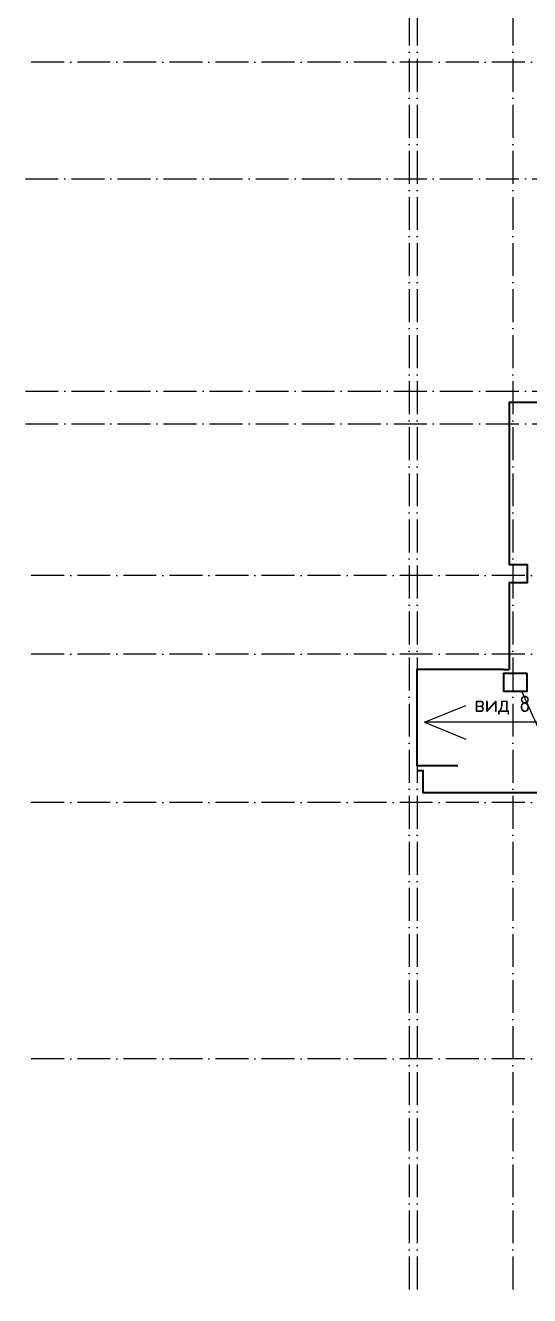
# Model space of a CAD drawing. Header units: millimetres. Extents: x -81576 to 1046824, y -248937 to 691537.
# Drawn here: x 349657 to 364985, y 431828 to 470435 of the extents above; entities that cross this region are included whole.
import ezdxf

# ---------------------------------------------------------------- set-up
doc = ezdxf.new("R2010")
doc.units = ezdxf.units.MM
doc.linetypes.add('50_200_ШТРИХ_1Т_ш5_п1_п1_', pattern=[1400, 1000, -200, 0, -200])
doc.layers.add('Оси-3', color=7, linetype='50_200_ШТРИХ_1Т_ш5_п1_п1_', lineweight=9, true_color=0xaaaaaa)
for name, color, linetype, lineweight in [('основной', 250, 'Continuous', 15), ('Основные линии', 7, 'Continuous', 30), ('Размеры', 7, 'Continuous', 15)]:
    doc.layers.add(name, color=color, linetype=linetype, lineweight=lineweight)
doc.styles.add('СПДС', font='isocpeur.ttf', dxfattribs={"width": 0.9})

msp = doc.modelspace()

# ---------------------------------------------------------------- linework, layer by layer
at = {"lineweight": 30}
for points in [[(370339.5, 458970.5), (364365.5, 458970.5), (364365.5, 454049.5), (364907.5, 454049.5), (364907.5, 453492.5), (364365.5, 453492.5), (364365.5, 450860.5)], [(364187.5, 450860.5), (361556.5, 450860.5), (361556.5, 450730.5)], [(361556.5, 450730.5), (361556.5, 447937.5), (362803.7, 447937.5)], [(364187.5, 450860.5), (364365.5, 450860.5)], [(364187.5, 450730.5), (364187.5, 450739.5)], [(361556.5, 447785.5), (361741.4, 447789.9), (361741.4, 447119.9), (372511.4, 447119.9)]]:
    msp.add_lwpolyline(points, dxfattribs=at)
msp.add_lwpolyline([(364907.5, 450739.5), (364187.5, 450739.5), (364187.5, 450194.5), (364907.5, 450194.5)], close=True, dxfattribs=at)
at = {"layer": 'Оси-3'}
for p, q in [((361321.4, 475019.8), (361321.4, 431828)), ((361571.4, 475019.8), (361571.4, 431828)), ((364471.4, 475019.8), (364471.4, 431828)), ((391439.4, 469319.9), (349657.5, 469319.9)), ((349657.5, 465769.5), (391439.4, 465769.5)), ((349657.5, 459319.9), (391439.4, 459319.9)), ((349657.5, 458319.9), (391439.4, 458319.9)), ((391439.4, 453719.9), (349657.5, 453719.9)), ((391439.4, 451319.9), (349657.5, 451319.9)), ((391439.4, 446819.9), (349657.5, 446819.9)), ((391439.4, 439019.9), (349657.5, 439019.9))]:
    msp.add_line(p, q, dxfattribs=at)
at = {"layer": 'основной', "lineweight": 15}
msp.add_lwpolyline([(364738.9, 450194.5), (365299.5, 448973.4), (368899.5, 448973.4)], dxfattribs=at)
at = {"layer": 'Размеры'}
for points in [[(361785.1, 449252.2), (363043.7, 449765.8)], [(366195.2, 449252.2), (361785.1, 449252.2)], [(361785.1, 449252.2), (363043.7, 448738.6)]]:
    msp.add_lwpolyline(points, dxfattribs=at)

# ---------------------------------------------------------------- texts
at = {"layer": 'Основные линии', "insert": (363306.2, 450063.5), "char_height": 500, "attachment_point": 1, "style": 'СПДС'}
msp.add_mtext_dynamic_manual_height_columns('вид 8', width=2769.041, gutter_width=1678.4, heights=[0], dxfattribs=at)

doc.saveas('drawing.dxf')
